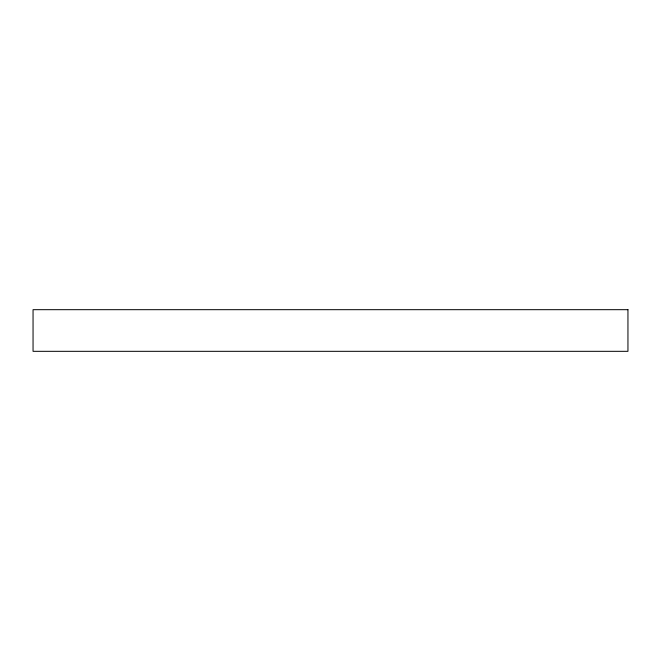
<?xml version="1.0" encoding="UTF-8"?>
<svg xmlns="http://www.w3.org/2000/svg" width="661" height="661" viewBox="0 0 661 661"><rect width="100%" height="100%" fill="white"/><g stroke="black" fill="none" stroke-linecap="round" stroke-linejoin="round"><path stroke-width="0.99" d="M627.95 309.679L33.05 309.679L33.05 351.322L627.95 351.322L627.95 309.679"/></g></svg>
